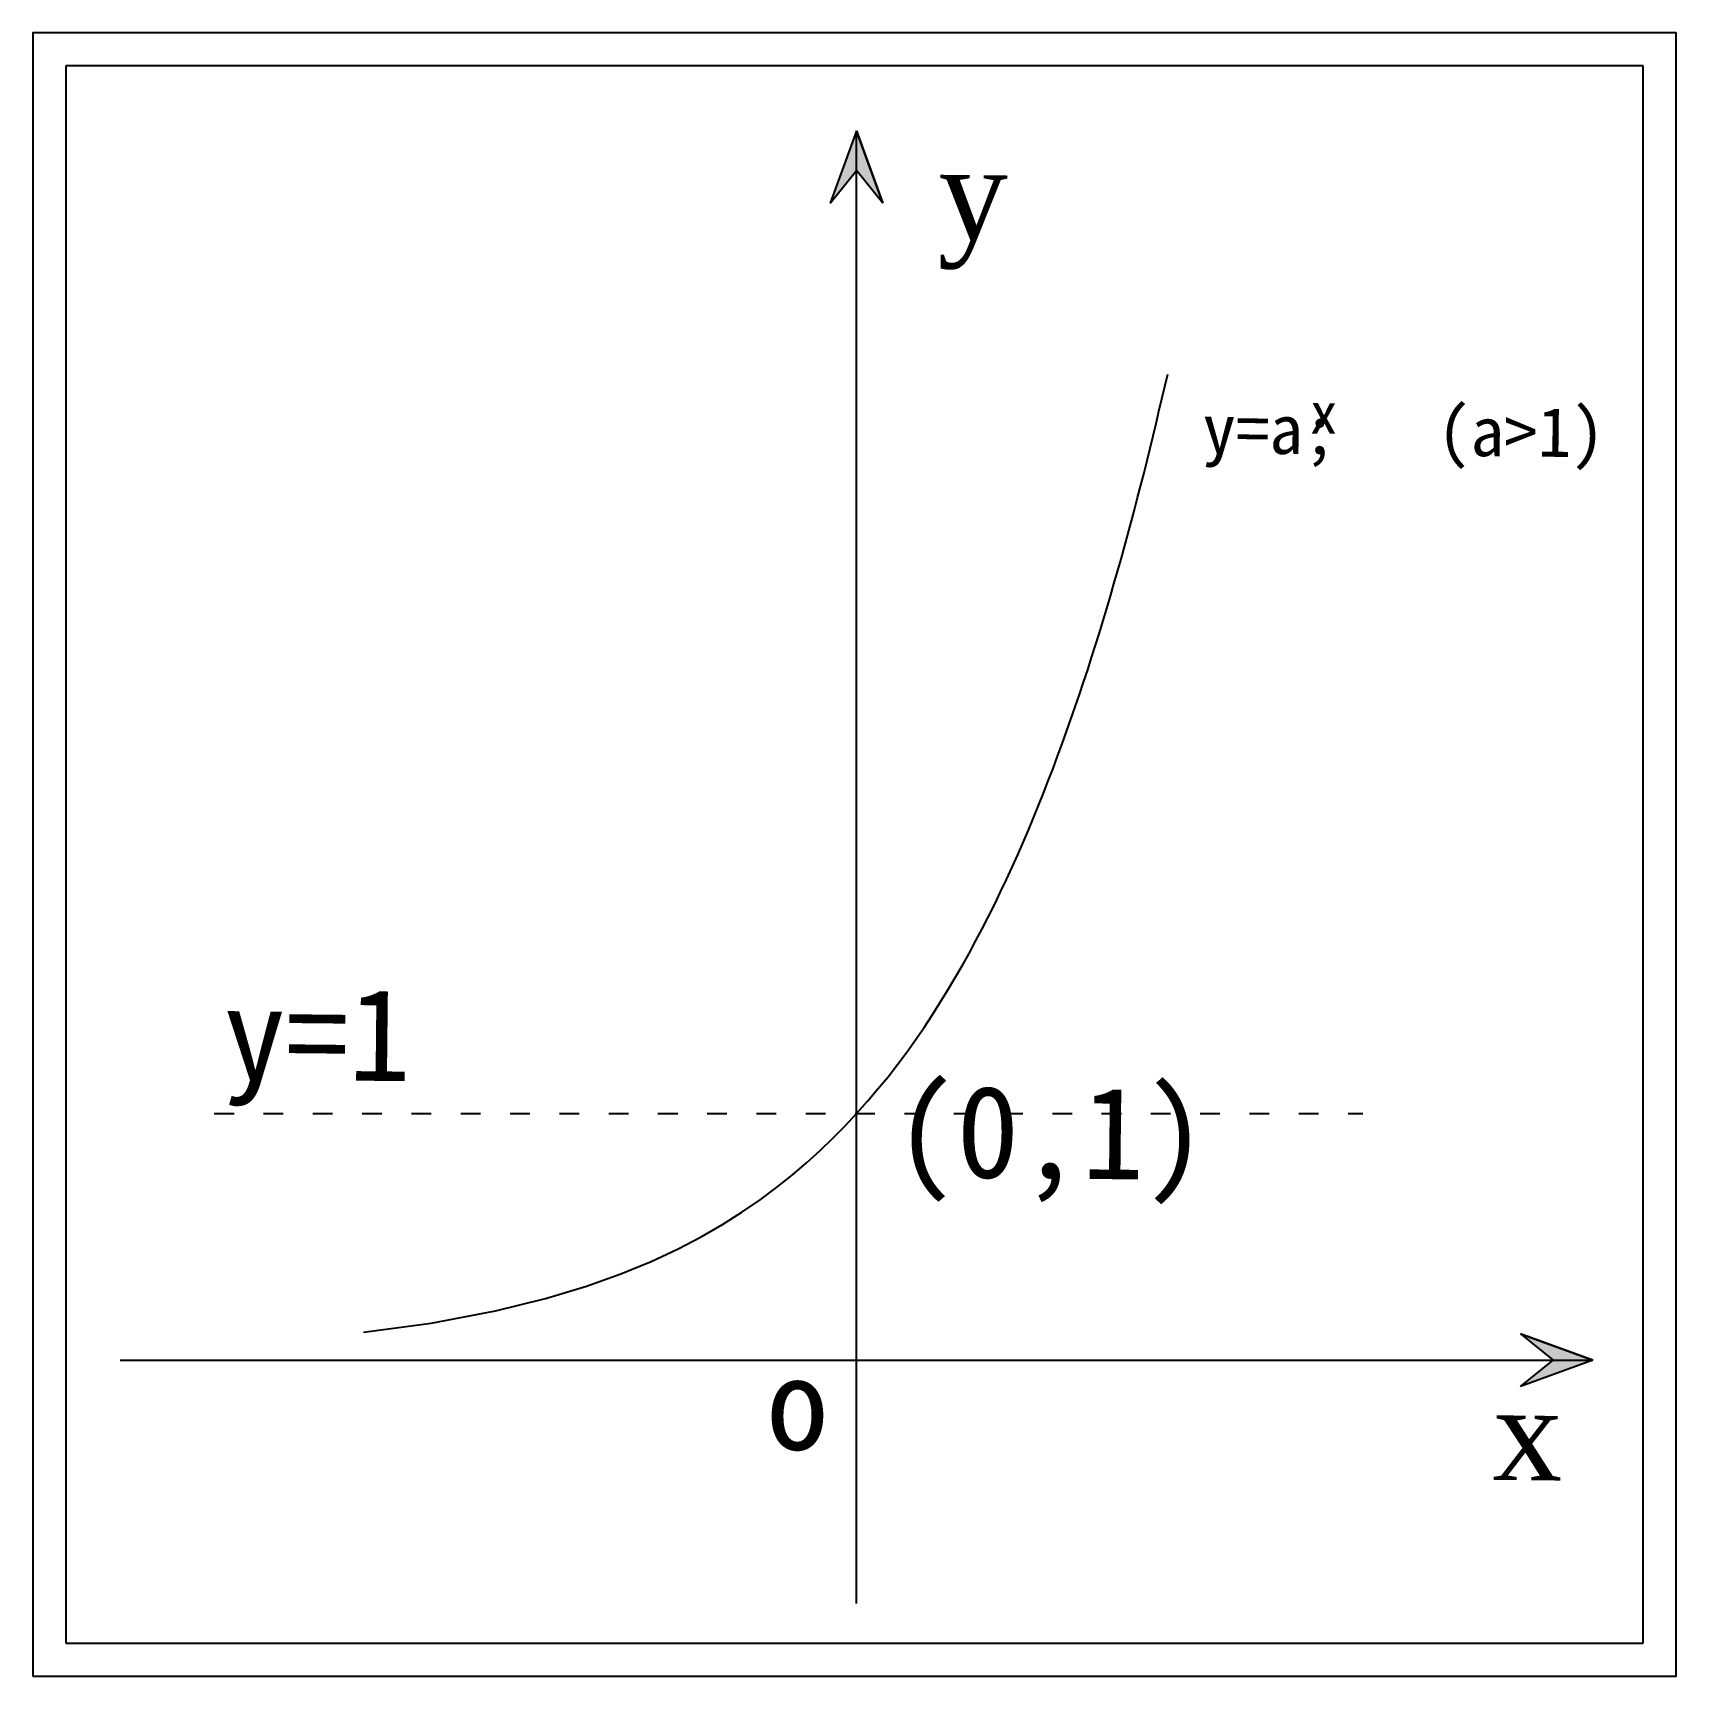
# Model space of a CAD drawing. Header units: millimetres. Extents: x 0 to 1000, y 0 to 1000.
import ezdxf

# ---------------------------------------------------------------- set-up
doc = ezdxf.new("R2010")
doc.units = ezdxf.units.MM
doc.linetypes.add('ACAD_ISO03W100', pattern=[30, 12, -18])
doc.layers.get('0').update_dxf_attribs({"color": 2})
for name, color, linetype in [('1', 1, 'Continuous'), ('2', 7, 'Continuous'), ('3', 7, 'Continuous')]:
    doc.layers.add(name, color=color, linetype=linetype)

msp = doc.modelspace()

# ---------------------------------------------------------------- hatches: boundary and pattern name
at = {"layer": '3'}
h = msp.add_hatch(color=256, dxfattribs=at)
h.paths.add_polyline_path([(501.3, 940.4), (501.3, 916.2), (517.3, 896.3)])
h.paths.add_polyline_path([(501.3, 940.4), (485.2, 896.3), (501.3, 916.2)])
h = msp.add_hatch(color=256, dxfattribs=at)
h.paths.add_polyline_path([(949.3, 192.3), (925.1, 192.3), (905.2, 208.4)])
h.paths.add_polyline_path([(949.3, 192.3), (905.2, 176.3), (925.1, 192.3)])

# ---------------------------------------------------------------- linework, layer by layer
at = {"color": 2}
msp.add_lwpolyline([(0, 0), (1000, 0), (1000, 1000), (0, 1000)], close=True, dxfattribs=at)
at = {"layer": '1', "color": 1}
for p, q in [((980, 980), (20, 980)), ((20, 980), (20, 20)), ((980, 20), (980, 980)), ((20, 20), (980, 20))]:
    msp.add_line(p, q, dxfattribs=at)
at = {"layer": '2'}
msp.add_lwpolyline([(201.3, 209.3), (242.3, 214.8), (281.5, 222.3), (312, 229.8), (336.9, 237.3), (357.9, 244.8), (376.2, 252.3), (392.3, 259.8), (406.6, 267.3), (419.7, 274.8), (431.5, 282.3), (442.5, 289.8), (452.6, 297.3), (462, 304.8), (470.8, 312.3), (479.1, 319.8), (486.9, 327.3), (494.3, 334.8), (501.3, 342.3), (507.9, 349.8), (514.3, 357.3), (520.4, 364.8), (526.2, 372.3), (531.8, 379.8), (537.1, 387.3), (542.3, 394.8), (547.2, 402.3), (552, 409.8), (556.6, 417.3), (561.1, 424.8), (565.5, 432.3), (569.7, 439.8), (573.7, 447.3), (577.7, 454.8), (581.5, 462.3), (585.3, 469.8), (588.9, 477.3), (592.5, 484.8), (595.9, 492.3), (599.3, 499.8), (602.6, 507.3), (605.8, 514.8), (608.9, 522.3), (612, 529.8), (615, 537.3), (617.9, 544.8), (620.8, 552.3), (623.6, 559.8), (626.4, 567.3), (629.1, 574.8), (631.7, 582.3), (634.3, 589.8), (636.9, 597.3), (639.4, 604.8), (641.9, 612.3), (644.3, 619.8), (646.7, 627.3), (649, 634.8), (651.3, 642.3), (653.5, 649.8), (655.8, 657.3), (657.9, 664.8), (660.1, 672.3), (662.2, 679.8), (664.3, 687.3), (666.3, 694.8), (668.4, 702.3), (670.4, 709.8), (672.3, 717.3), (674.3, 724.8), (676.2, 732.3), (678.1, 739.8), (679.9, 747.3), (681.8, 754.8), (683.6, 762.3), (685.3, 769.8), (687.1, 777.3), (688.8, 784.8), (690.6, 792.3)], dxfattribs=at)
at = {"layer": '3'}
for p, q in [((501.3, 940.4), (485.2, 896.3)), ((501.3, 44.3), (501.3, 940.4)), ((501.3, 940.4), (517.3, 896.3)), ((517.3, 896.3), (501.3, 940.4)), ((485.2, 896.3), (501.3, 916.2)), ((517.3, 896.3), (501.3, 916.2)), ((905.2, 208.4), (925.1, 192.3)), ((905.2, 208.4), (949.3, 192.3)), ((949.3, 192.3), (905.2, 208.4)), ((53.2, 192.3), (949.3, 192.3)), ((905.2, 176.3), (925.1, 192.3)), ((949.3, 192.3), (905.2, 176.3))]:
    msp.add_line(p, q, dxfattribs=at)
at = {"layer": '3', "linetype": 'ACAD_ISO03W100'}
msp.add_line((110.4, 342.3), (809.4, 342.3), dxfattribs=at)

# ---------------------------------------------------------------- texts
at = {"layer": '3', "attachment_point": 1, "rotation": 359.3838}
for s, insert, char_height, width in [('{\\fRomantic|b0|i0|c2|p2;y}', (551.3, 930.4), 56.044, 253.556), ('{\\fSimSun|b0|i0|c134|p2;y=a;   (a>1)}', (711.9, 774.3), 30, 343.516), ('{\\fSimSun|b0|i0|c134|p2;x}', (777.2, 781.2), 25, 823.901), ('{\\fSimSun|b0|i0|c134|p2;y=1}', (116.1, 419.3), 56.044, 511.984), ('{\\fSimSun|b0|i0|c134|p2;(0,1)}', (524.3, 359.9), 56.044, 206.827), ('{\\fSimSun|b0|i0|c134|p2;o}', (446.6, 194), 56.044, 333.364), ('{\\fRomantic|b0|i0|c2|p2;x}', (888.8, 175.5), 56.044, 287.677)]:
    msp.add_mtext(s, dxfattribs=dict(at, insert=insert, char_height=char_height, width=width))

doc.saveas('drawing.dxf')
